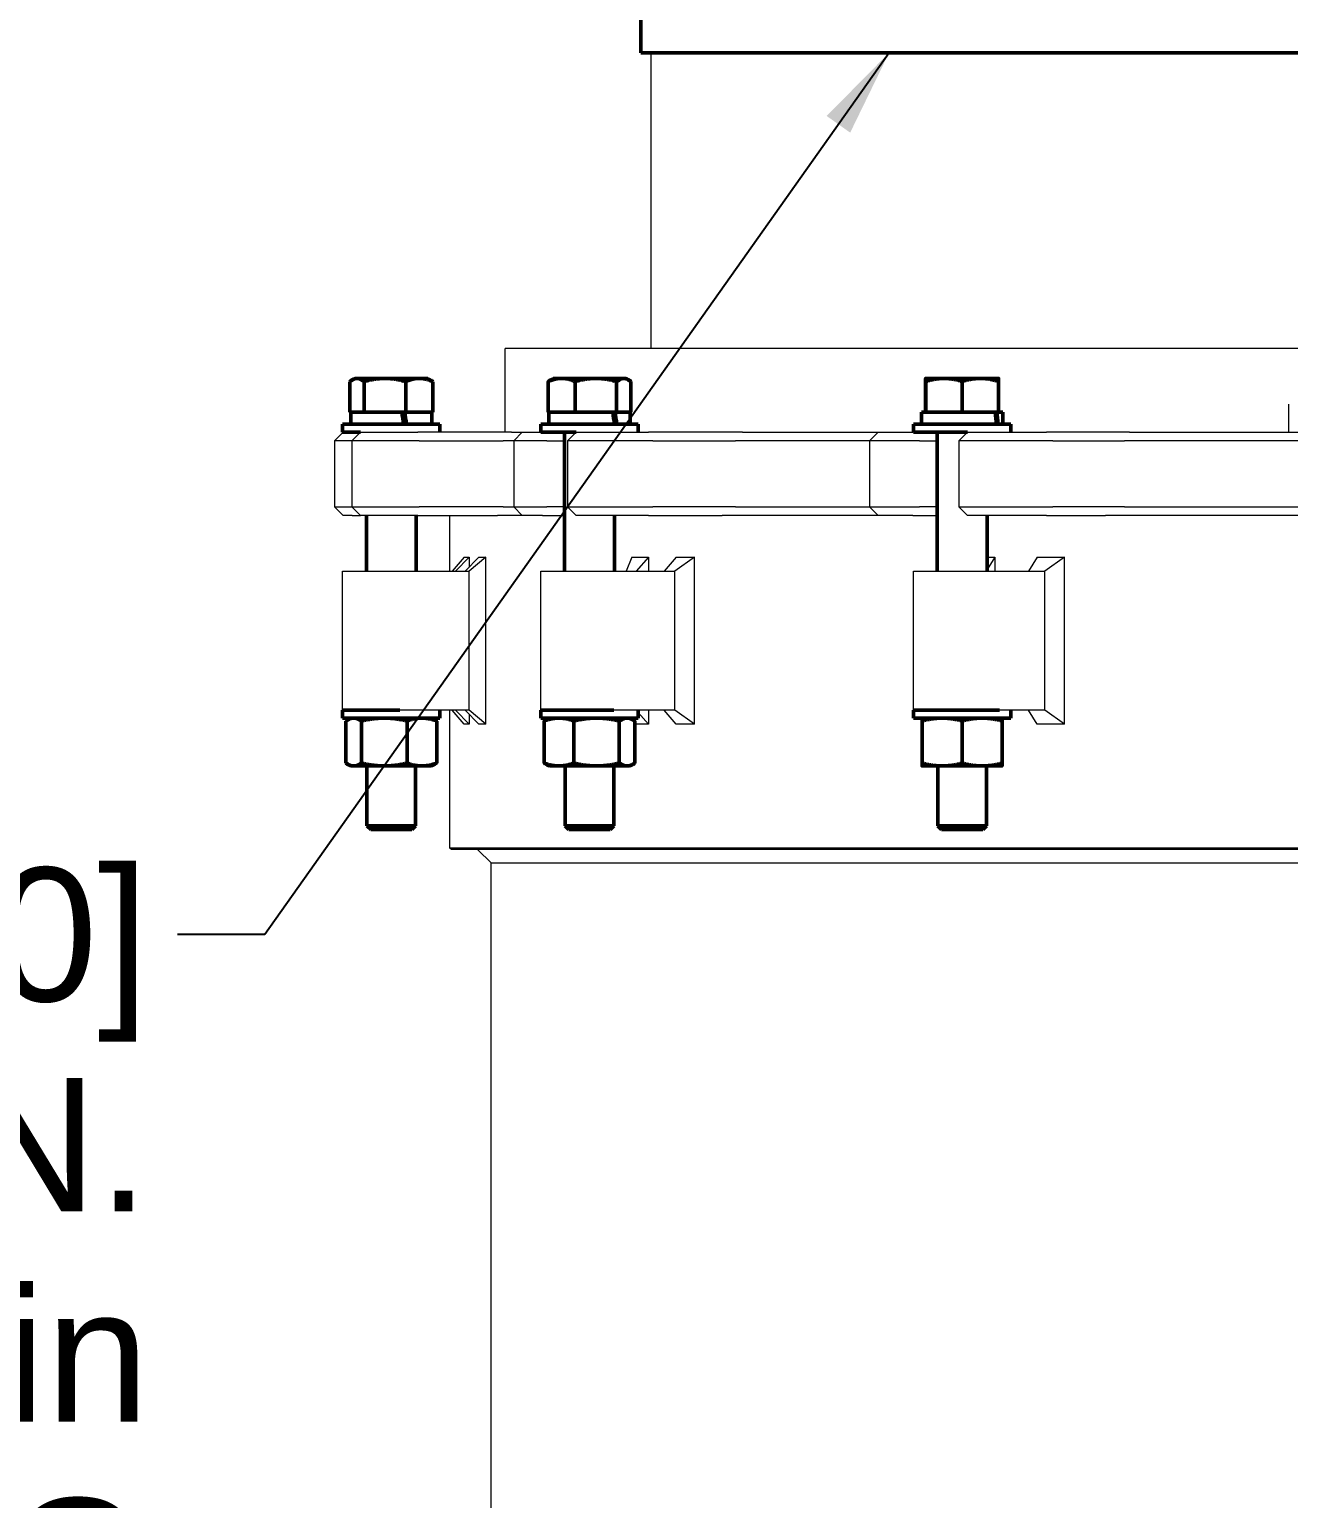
# Model space of a CAD drawing. Header units: inches. Extents: x 20 to 536, y 8 to 344.
# Drawn here: x 380.43 to 403.07, y 114.7 to 141.1 of the extents above; entities that cross this region are included whole.
import ezdxf

# ---------------------------------------------------------------- set-up
doc = ezdxf.new("R2010")
doc.units = ezdxf.units.IN
doc.header["$LTSCALE"] = 16
doc.header["$MEASUREMENT"] = 0
for name, color, linetype, lineweight in [('Dimension (ANSI)', 7, 'Continuous', 25), ('Symbol (ANSI)', 7, 'Continuous', 25), ('Visible (ANSI)', 7, 'Continuous', 50)]:
    doc.layers.add(name, color=color, linetype=linetype, lineweight=lineweight)
doc.styles.add('Standard D-E', font='arial.ttf')
doc.dimstyles.new('in [mm] D-E NeptuneBenson', dxfattribs={"dimscale": 16, "dimtxt": 0.15, "dimasz": 0.098425, "dimexe": 0.125, "dimexo": 0.063, "dimgap": 0.031496, "dimtad": 0, "dimtih": 1, "dimtoh": 1, "dimdec": 4, "dimrnd": 1e-08, "dimzin": 3, "dimdsep": 46, "dimlunit": 5, "dimtxsty": 'Standard D-E', "dimcen": 0.09, "dimdle": 0.393701, "dimclrd": 256, "dimclre": 256, "dimclrt": 256, "dimadec": 1, "dimazin": 1, "dimtfac": 1, "dimtofl": 0, "dimtmove": 0, "dimatfit": 3, "dimfxl": 1, "dimfrac": 1, "dimtolj": 1, "dimtzin": 4, "dimlwd": -1, "dimlwe": -1, "dimarcsym": 0})
doc.dimstyles.new('in [mm] D-E NeptuneBenson$7', dxfattribs={"dimscale": 16, "dimtxt": 0.15, "dimasz": 0.098425, "dimexe": 0.125, "dimexo": 0.063, "dimgap": 0.031496, "dimtad": 0, "dimtih": 1, "dimtoh": 1, "dimdec": 4, "dimrnd": 1e-08, "dimzin": 3, "dimdsep": 46, "dimlunit": 5, "dimtxsty": 'Standard D-E', "dimcen": 0.09, "dimdle": 0.393701, "dimclrd": 256, "dimclre": 256, "dimclrt": 256, "dimadec": 1, "dimazin": 1, "dimtfac": 1, "dimtofl": 0, "dimtmove": 0, "dimatfit": 3, "dimfxl": 1, "dimfrac": 1, "dimtolj": 1, "dimtzin": 4, "dimlwd": -1, "dimlwe": -1, "dimarcsym": 0})

# ---------------------------------------------------------------- blocks, each defined once
blk = doc.blocks.new('*D25')
at = {"layer": 'Defpoints', "color": 0, "transparency": 16777216}
for p in [(336.905, 144.01), (416.113, 144.01), (390.911, 45.678)]:
    blk.add_point(p, dxfattribs=at)
at = {"layer": 'Dimension (ANSI)', "transparency": 16777216}
for p, q in [((415.105, 144.01), (334.905, 144.01)), ((336.905, 142.435), (336.905, 111.916)), ((336.905, 47.253), (336.905, 94.55)), ((389.903, 45.678), (334.905, 45.678))]:
    blk.add_line(p, q, dxfattribs=at)
for points in [[(336.642, 142.435), (337.167, 142.435), (336.905, 144.01)], [(336.642, 47.253), (337.167, 47.253), (336.905, 45.678)]]:
    blk.add_solid(points, dxfattribs=at)
at = {"layer": 'Dimension (ANSI)', "transparency": 16777216, "char_height": 2.4, "attachment_point": 5, "style": 'Standard D-E'}
for s, insert in [('\\A1; \\fArial|b0|i0;98{\\H1x;\\S5#16;} in', (336.905, 106.187)), ('\\A1;[2491.0 mm]{\\P\\fArial|b0|i0;SHIPPING HEIGHT\\P\\fArial|b0|i0;REF.}', (336.905, 97.504))]:
    blk.add_mtext(s, dxfattribs=dict(at, insert=insert))

msp = doc.modelspace()

# ---------------------------------------------------------------- linework, layer by layer
at = {"layer": 'Visible (ANSI)'}
for p, q in [((391.42592, 140.68065), (391.42592, 141.88065)), ((405.54992, 140.68065), (391.42592, 140.68065)), ((386.19123, 134.22528), (386.19123, 134.77069)), ((386.28145, 134.82928), (386.23886, 134.80469)), ((386.32145, 134.82928), (386.28145, 134.82928)), ((386.82479, 134.82928), (386.32145, 134.82928)), ((386.45168, 134.22528), (386.45168, 134.77069)), ((387.4408, 134.82928), (386.82479, 134.82928)), ((387.19791, 134.22528), (387.19791, 134.77069)), ((387.59345, 134.82928), (387.4408, 134.82928)), ((387.59345, 134.82928), (387.63605, 134.80469)), ((387.68368, 134.22528), (387.68368, 134.77069)), ((389.75596, 134.22528), (389.75596, 134.77069)), ((389.84568, 134.82928), (389.80407, 134.80526)), ((389.99997, 134.82928), (389.84568, 134.82928)), ((390.61684, 134.82928), (389.99997, 134.82928)), ((390.24398, 134.22528), (390.24398, 134.77069)), ((391.11855, 134.82928), (390.61684, 134.82928)), ((390.9897, 134.22528), (390.9897, 134.77069)), ((391.15768, 134.82928), (391.11855, 134.82928)), ((391.15768, 134.82928), (391.19929, 134.80526)), ((391.2474, 134.22528), (391.2474, 134.77069)), ((396.54349, 134.22528), (396.54349, 134.77069)), ((396.54423, 134.82928), (396.54422, 134.82928)), ((396.54422, 134.82928), (396.54422, 134.82928)), ((396.87333, 134.82928), (396.54423, 134.82928)), ((396.54496, 134.22528), (396.54496, 134.77069)), ((397.52933, 134.82928), (396.87333, 134.82928)), ((397.20169, 134.22528), (397.20169, 134.77069)), ((397.85622, 134.82928), (397.52933, 134.82928)), ((397.85622, 134.82928), (397.85623, 134.82928)), ((397.85696, 134.22528), (397.85696, 134.77069)), ((386.32145, 134.22528), (386.19123, 134.22528)), ((386.20795, 134.22528), (387.12529, 134.22528)), ((386.20795, 134.22528), (386.20795, 134.00628)), ((386.28145, 134.22528), (386.28145, 134.22528)), ((386.45168, 134.22528), (386.32145, 134.22528)), ((386.82479, 134.22528), (386.45168, 134.22528)), ((387.19791, 134.22528), (386.82479, 134.22528)), ((387.12529, 134.22528), (387.15243, 134.22528)), ((387.15243, 134.22528), (387.1777, 134.22528)), ((387.1777, 134.22528), (387.66695, 134.22528)), ((387.4408, 134.22528), (387.19791, 134.22528)), ((387.68368, 134.22528), (387.4408, 134.22528)), ((387.59345, 134.22528), (387.59345, 134.22528)), ((387.66695, 134.22528), (387.66695, 134.00628)), ((389.99997, 134.22528), (389.75596, 134.22528)), ((389.77218, 134.22528), (390.91928, 134.22528)), ((389.77218, 134.22528), (389.77218, 134.00628)), ((389.84568, 134.22528), (389.84568, 134.22528)), ((390.24398, 134.22528), (389.99997, 134.22528)), ((390.61684, 134.22528), (390.24398, 134.22528)), ((390.9897, 134.22528), (390.61684, 134.22528)), ((390.91928, 134.22528), (390.96302, 134.22528)), ((390.96302, 134.22528), (391.23118, 134.22528)), ((391.11855, 134.22528), (390.9897, 134.22528)), ((391.2474, 134.22528), (391.11855, 134.22528)), ((391.15768, 134.22528), (391.15768, 134.22528)), ((391.23118, 134.22528), (391.23118, 134.00628)), ((396.47072, 134.22528), (397.79722, 134.22528)), ((396.47072, 134.22528), (396.47072, 134.00628)), ((396.54423, 134.22528), (396.54349, 134.22528)), ((396.54422, 134.22528), (396.54422, 134.22528)), ((396.54496, 134.22528), (396.54423, 134.22528)), ((396.87333, 134.22528), (396.54496, 134.22528)), ((397.20169, 134.22528), (396.87333, 134.22528)), ((397.52933, 134.22528), (397.20169, 134.22528)), ((397.85696, 134.22528), (397.52933, 134.22528)), ((397.79722, 134.22528), (397.82702, 134.22528)), ((397.82702, 134.22528), (397.92972, 134.22528)), ((397.85622, 134.22528), (397.85622, 134.22528)), ((397.92972, 134.22528), (397.92972, 134.00628)), ((387.81245, 134.00628), (386.06245, 134.00628)), ((386.06245, 133.86565), (386.06245, 134.00628)), ((386.06245, 133.86565), (386.38232, 133.86565)), ((387.81245, 133.86565), (387.81245, 134.00628)), ((391.37668, 134.00628), (389.62668, 134.00628)), ((389.62668, 133.86565), (389.62668, 134.00628)), ((389.62668, 133.86565), (390.26251, 133.86565)), ((390.05418, 133.86565), (390.05418, 131.36565)), ((391.37668, 133.86565), (391.37668, 134.00628)), ((398.07522, 134.00628), (396.32522, 134.00628)), ((396.32522, 133.86565), (396.32522, 134.00628)), ((396.32554, 133.86565), (397.29442, 133.86565)), ((396.75272, 133.86565), (396.75272, 131.36565)), ((398.07522, 133.86565), (398.07522, 134.00628)), ((386.48995, 132.36565), (386.48995, 131.36565)), ((387.38495, 132.36565), (387.38495, 131.36565)), ((390.94918, 132.36565), (390.94918, 131.36565)), ((397.64772, 132.36565), (397.64772, 131.36565)), ((387.0894, 128.86565), (386.06245, 128.86565)), ((386.06245, 128.72503), (386.06245, 128.86565)), ((387.81245, 128.72503), (387.81245, 128.86565)), ((390.93918, 128.86565), (389.62668, 128.86565)), ((389.62668, 128.72503), (389.62668, 128.86565)), ((391.37668, 128.72503), (391.37668, 128.86565)), ((397.87051, 128.86565), (396.32522, 128.86565)), ((396.32522, 128.72503), (396.32522, 128.86565)), ((398.07522, 128.72503), (398.07522, 128.86565)), ((386.06245, 128.72503), (387.81245, 128.72503)), ((386.11956, 127.9179), (386.11956, 128.67316)), ((386.21845, 128.72503), (386.17177, 128.70326)), ((386.40503, 127.9179), (386.40503, 128.67316)), ((387.22292, 127.9179), (387.22292, 128.67316)), ((387.65645, 128.72503), (387.70314, 128.70326)), ((387.75535, 127.9179), (387.75535, 128.67316)), ((389.62668, 128.72503), (391.37668, 128.72503)), ((389.68434, 127.9179), (389.68434, 128.67316)), ((389.78268, 128.72503), (389.73707, 128.70376)), ((390.21924, 127.9179), (390.21924, 128.67316)), ((391.03657, 127.9179), (391.03657, 128.67316)), ((391.22068, 128.72503), (391.26628, 128.70376)), ((391.31901, 127.9179), (391.31901, 128.67316)), ((396.32522, 128.72503), (398.07522, 128.72503)), ((396.48042, 127.9179), (396.48042, 128.67316)), ((396.48122, 128.72503), (396.48122, 128.72503)), ((396.48203, 127.9179), (396.48203, 128.67316)), ((397.20183, 127.9179), (397.20183, 128.67316)), ((397.91922, 128.72503), (397.91923, 128.72503)), ((397.92003, 127.9179), (397.92003, 128.67316)), ((386.21845, 127.86603), (386.17177, 127.8878)), ((386.21845, 127.86603), (386.26229, 127.86603)), ((386.26229, 127.86603), (386.81398, 127.86603)), ((386.49995, 127.86603), (386.49995, 126.79139)), ((386.81398, 127.86603), (387.48914, 127.86603)), ((387.37495, 127.86603), (387.37495, 126.79139)), ((387.48914, 127.86603), (387.65645, 127.86603)), ((387.65645, 127.86603), (387.70314, 127.8878)), ((389.78268, 127.86603), (389.73707, 127.88729)), ((389.78268, 127.86603), (389.95179, 127.86603)), ((389.95179, 127.86603), (390.6279, 127.86603)), ((390.06418, 127.86603), (390.06418, 126.79139)), ((390.6279, 127.86603), (391.17779, 127.86603)), ((390.93918, 127.86603), (390.93918, 126.79139)), ((391.17779, 127.86603), (391.22068, 127.86603)), ((391.22068, 127.86603), (391.26628, 127.88729)), ((396.48122, 127.86603), (396.48123, 127.86603)), ((396.48122, 127.86603), (396.48122, 127.86603)), ((396.48123, 127.86603), (396.84193, 127.86603)), ((396.76272, 127.86603), (396.76272, 126.79139)), ((396.84193, 127.86603), (397.56093, 127.86603)), ((397.56093, 127.86603), (397.91922, 127.86603)), ((397.63772, 127.86603), (397.63772, 126.79139)), ((397.91922, 127.86603), (397.91923, 127.86603)), ((386.49995, 126.79139), (387.37495, 126.79139)), ((386.56812, 126.72528), (386.49995, 126.79139)), ((387.30679, 126.72528), (387.37495, 126.79139)), ((390.06418, 126.79139), (390.93918, 126.79139)), ((390.13234, 126.72528), (390.06418, 126.79139)), ((390.87102, 126.72528), (390.93918, 126.79139)), ((396.76272, 126.79139), (397.63772, 126.79139)), ((396.83089, 126.72528), (396.76272, 126.79139)), ((397.56956, 126.72528), (397.63772, 126.79139)), ((387.30679, 126.72528), (386.56812, 126.72528)), ((390.87102, 126.72528), (390.13234, 126.72528)), ((397.56956, 126.72528), (396.83089, 126.72528))]:
    msp.add_line(p, q, dxfattribs=at)
at = {"layer": 'Visible (ANSI)', "linetype": 'Continuous', "lineweight": 18}
for p, q in [((391.61292, 135.36565), (391.61292, 140.68065)), ((404.29292, 135.36565), (388.98792, 135.36565)), ((388.98792, 133.86565), (388.98792, 135.36565)), ((403.06991, 134.36565), (403.06991, 133.86565)), ((386.07448, 133.86565), (385.91948, 133.71065)), ((386.38232, 133.86565), (386.22732, 133.71065)), ((386.38232, 133.86565), (386.38419, 133.86565)), ((386.38419, 133.86565), (386.44, 133.86565)), ((386.44, 133.86565), (387.41351, 133.86565)), ((388.3552, 133.86565), (387.41351, 133.86565)), ((389.10178, 133.86565), (388.3552, 133.86565)), ((389.10178, 133.86565), (389.29358, 133.86565)), ((389.29358, 133.86565), (389.13858, 133.71065)), ((389.29358, 133.86565), (389.39305, 133.86565)), ((389.39305, 133.86565), (389.5241, 133.86565)), ((389.5241, 133.86565), (389.62668, 133.86565)), ((390.26251, 133.86565), (390.10751, 133.71065)), ((390.26251, 133.86565), (390.27643, 133.86565)), ((390.27643, 133.86565), (390.42134, 133.86565)), ((390.42134, 133.86565), (391.56108, 133.86565)), ((392.38918, 133.86565), (391.56108, 133.86565)), ((393.25358, 133.86565), (392.38918, 133.86565)), ((393.25358, 133.86565), (395.69079, 133.86565)), ((395.69079, 133.86565), (395.53579, 133.71065)), ((395.69079, 133.86565), (395.97126, 133.86565)), ((395.97126, 133.86565), (396.17752, 133.86565)), ((396.17752, 133.86565), (396.31313, 133.86565)), ((396.32554, 133.86565), (396.31313, 133.86565)), ((397.29442, 133.86565), (397.13942, 133.71065)), ((397.29442, 133.86565), (397.33015, 133.86565)), ((397.33015, 133.86565), (397.5467, 133.86565)), ((397.5467, 133.86565), (398.71519, 133.86565)), ((399.32983, 133.86565), (398.71519, 133.86565)), ((400.20779, 133.86565), (399.32983, 133.86565)), ((400.20779, 133.86565), (404.49453, 133.86565)), ((385.92941, 133.71065), (385.91948, 133.71065)), ((385.91948, 133.71065), (385.91948, 132.52065)), ((385.96965, 133.71065), (385.92941, 133.71065)), ((386.22732, 133.71065), (385.96965, 133.71065)), ((386.23225, 133.71065), (386.22732, 133.71065)), ((386.22732, 133.71065), (386.22732, 132.52065)), ((386.28834, 133.71065), (386.23225, 133.71065)), ((387.44043, 133.71065), (386.28834, 133.71065)), ((387.44043, 133.71065), (388.38211, 133.71065)), ((388.38211, 133.71065), (388.95202, 133.71065)), ((389.13858, 133.71065), (388.95202, 133.71065)), ((389.25629, 133.71065), (389.13858, 133.71065)), ((389.13858, 133.71065), (389.13858, 132.52065)), ((389.38801, 133.71065), (389.25629, 133.71065)), ((389.73251, 133.71065), (389.38801, 133.71065)), ((389.73251, 133.71065), (390.05418, 133.71065)), ((390.14413, 133.71065), (390.10751, 133.71065)), ((390.10751, 133.71065), (390.10751, 132.52065)), ((390.28978, 133.71065), (390.14413, 133.71065)), ((391.63858, 133.71065), (390.28978, 133.71065)), ((391.63858, 133.71065), (392.46668, 133.71065)), ((392.46668, 133.71065), (393.12653, 133.71065)), ((395.53579, 133.71065), (393.12653, 133.71065)), ((395.86771, 133.71065), (395.53579, 133.71065)), ((395.53579, 133.71065), (395.53579, 132.52065)), ((396.07501, 133.71065), (395.86771, 133.71065)), ((396.43186, 133.71065), (396.07501, 133.71065)), ((396.43186, 133.71065), (396.75272, 133.71065)), ((397.23346, 133.71065), (397.13942, 133.71065)), ((397.13942, 133.71065), (397.13942, 132.52065)), ((397.4511, 133.71065), (397.23346, 133.71065)), ((398.83392, 133.71065), (397.4511, 133.71065)), ((398.83392, 133.71065), (399.44857, 133.71065)), ((399.44857, 133.71065), (400.11877, 133.71065)), ((404.33953, 133.71065), (400.11877, 133.71065)), ((385.91948, 132.52065), (385.92941, 132.52065)), ((386.07448, 132.36565), (385.91948, 132.52065)), ((385.92941, 132.52065), (385.96965, 132.52065)), ((385.96965, 132.52065), (386.22732, 132.52065)), ((386.08287, 132.36565), (386.07448, 132.36565)), ((386.12291, 132.36565), (386.08287, 132.36565)), ((386.23334, 132.36565), (386.12291, 132.36565)), ((386.22732, 132.52065), (386.23225, 132.52065)), ((386.38232, 132.36565), (386.22732, 132.52065)), ((386.23225, 132.52065), (386.28834, 132.52065)), ((386.23334, 132.36565), (386.38232, 132.36565)), ((386.28834, 132.52065), (387.44043, 132.52065)), ((386.38419, 132.36565), (386.38232, 132.36565)), ((386.44, 132.36565), (386.38419, 132.36565)), ((387.41351, 132.36565), (386.44, 132.36565)), ((387.41351, 132.36565), (388.3552, 132.36565)), ((388.38211, 132.52065), (387.44043, 132.52065)), ((387.98659, 132.36565), (387.98659, 131.36565)), ((388.3552, 132.36565), (388.84517, 132.36565)), ((388.95202, 132.52065), (388.38211, 132.52065)), ((389.29358, 132.36565), (388.84517, 132.36565)), ((388.95202, 132.52065), (389.13858, 132.52065)), ((389.13858, 132.52065), (389.25629, 132.52065)), ((389.29358, 132.36565), (389.13858, 132.52065)), ((389.25629, 132.52065), (389.38801, 132.52065)), ((389.39305, 132.36565), (389.29358, 132.36565)), ((389.38801, 132.52065), (389.73251, 132.52065)), ((389.5241, 132.36565), (389.39305, 132.36565)), ((389.65501, 132.36565), (389.5241, 132.36565)), ((389.65501, 132.36565), (390.05418, 132.36565)), ((390.05418, 132.52065), (389.73251, 132.52065)), ((390.10751, 132.52065), (390.14413, 132.52065)), ((390.26251, 132.36565), (390.10751, 132.52065)), ((390.14413, 132.52065), (390.28978, 132.52065)), ((390.27643, 132.36565), (390.26251, 132.36565)), ((390.42134, 132.36565), (390.27643, 132.36565)), ((390.28978, 132.52065), (391.63858, 132.52065)), ((391.56108, 132.36565), (390.42134, 132.36565)), ((391.56108, 132.36565), (392.38918, 132.36565)), ((392.46668, 132.52065), (391.63858, 132.52065)), ((392.38918, 132.36565), (392.88684, 132.36565)), ((393.12653, 132.52065), (392.46668, 132.52065)), ((395.69079, 132.36565), (392.88684, 132.36565)), ((393.12653, 132.52065), (395.53579, 132.52065)), ((395.53579, 132.52065), (395.86771, 132.52065)), ((395.69079, 132.36565), (395.53579, 132.52065)), ((395.97126, 132.36565), (395.69079, 132.36565)), ((395.86771, 132.52065), (396.07501, 132.52065)), ((396.17752, 132.36565), (395.97126, 132.36565)), ((396.07501, 132.52065), (396.43186, 132.52065)), ((396.31313, 132.36565), (396.17752, 132.36565)), ((396.31313, 132.36565), (396.75272, 132.36565)), ((396.75272, 132.52065), (396.43186, 132.52065)), ((397.13942, 132.52065), (397.23346, 132.52065)), ((397.29442, 132.36565), (397.13942, 132.52065)), ((397.23346, 132.52065), (397.4511, 132.52065)), ((397.33015, 132.36565), (397.29442, 132.36565)), ((397.5467, 132.36565), (397.33015, 132.36565)), ((397.4511, 132.52065), (398.83392, 132.52065)), ((398.71519, 132.36565), (397.5467, 132.36565)), ((398.71519, 132.36565), (399.32983, 132.36565)), ((399.44857, 132.52065), (398.83392, 132.52065)), ((399.32983, 132.36565), (399.77515, 132.36565)), ((400.11877, 132.52065), (399.44857, 132.52065)), ((404.49453, 132.36565), (399.77515, 132.36565)), ((400.11877, 132.52065), (404.33953, 132.52065)), ((388.24612, 131.61556), (388.03463, 131.36565)), ((388.33777, 131.61556), (388.09092, 131.36565)), ((388.24612, 131.61556), (388.33777, 131.61556)), ((388.5099, 131.61556), (388.26457, 131.36565)), ((388.33777, 131.61556), (388.33777, 131.44021)), ((388.6368, 131.61556), (388.33852, 131.36565)), ((388.5099, 131.61556), (388.6368, 131.61556)), ((388.6368, 128.61575), (388.6368, 131.61556)), ((391.26183, 131.61556), (391.16264, 131.36565)), ((391.26183, 131.61556), (391.56095, 131.61556)), ((391.56095, 131.61556), (391.34237, 131.36565)), ((391.56095, 131.61556), (391.56095, 131.36565)), ((392.05661, 131.61556), (391.84237, 131.36565)), ((392.38673, 131.61556), (392.03764, 131.36565)), ((392.05661, 131.61556), (392.38673, 131.61556)), ((392.38673, 128.61575), (392.38673, 131.61556)), ((397.7907, 131.61556), (397.64772, 131.39763)), ((397.64772, 131.61556), (397.7907, 131.61556)), ((397.7907, 131.61556), (397.7907, 131.36565)), ((398.55008, 131.61556), (398.39279, 131.36565)), ((398.55008, 131.61556), (399.04362, 131.61556)), ((399.04362, 131.61556), (398.68582, 131.36565)), ((399.04362, 128.61575), (399.04362, 131.61556)), ((386.06245, 131.36565), (387.0894, 131.36565)), ((386.06245, 128.86565), (386.06245, 131.36565)), ((387.0894, 131.36565), (388.33852, 131.36565)), ((388.33852, 128.86565), (388.33852, 131.36565)), ((389.62668, 131.36565), (390.93918, 131.36565)), ((389.62668, 128.86565), (389.62668, 131.36565)), ((390.93918, 131.36565), (392.03764, 131.36565)), ((392.03764, 128.86565), (392.03764, 131.36565)), ((396.32522, 131.36565), (397.87051, 131.36565)), ((396.32522, 128.86565), (396.32522, 131.36565)), ((397.87051, 131.36565), (398.68582, 131.36565)), ((398.68582, 128.86565), (398.68582, 131.36565)), ((387.0894, 128.86565), (386.06245, 128.86565)), ((388.33852, 128.86565), (387.0894, 128.86565)), ((387.98659, 128.86565), (387.98659, 126.3969)), ((388.24612, 128.61575), (388.03463, 128.86565)), ((388.33777, 128.61575), (388.09092, 128.86565)), ((388.5099, 128.61575), (388.26457, 128.86565)), ((388.6368, 128.61575), (388.33852, 128.86565)), ((390.93918, 128.86565), (389.62668, 128.86565)), ((392.03764, 128.86565), (390.93918, 128.86565)), ((391.56095, 128.86565), (391.56095, 128.61575)), ((392.05661, 128.61575), (391.84237, 128.86565)), ((392.38673, 128.61575), (392.03764, 128.86565)), ((397.87051, 128.86565), (396.32522, 128.86565)), ((398.68582, 128.86565), (397.87051, 128.86565)), ((398.55008, 128.61575), (398.39279, 128.86565)), ((399.04362, 128.61575), (398.68582, 128.86565)), ((388.33777, 128.61575), (388.24612, 128.61575)), ((388.33777, 128.79109), (388.33777, 128.61575)), ((388.6368, 128.61575), (388.5099, 128.61575)), ((391.56095, 128.61575), (391.31901, 128.61575)), ((391.56095, 128.61575), (391.37668, 128.82643)), ((392.38673, 128.61575), (392.05661, 128.61575)), ((399.04362, 128.61575), (398.55008, 128.61575)), ((387.98659, 126.3969), (438.86149, 126.3969)), ((438.86149, 126.36565), (388.01785, 126.36565)), ((388.48852, 126.36565), (388.7385, 126.11565)), ((388.7359, 114.11565), (388.7359, 126.11825)), ((416.48792, 126.11565), (388.7385, 126.11565))]:
    msp.add_line(p, q, dxfattribs=at)
at = {"layer": 'Visible (ANSI)'}
for centre, major_axis, ratio, start_param, end_param in [((386.93745, 133.85103), (0.68745, -4.137), 0.05900518, 1.59852624, 1.65157561), ((386.93745, 134.16153), (0.68745, -4.137), 0.05900518, 1.52345721, 1.57640099), ((390.50168, 133.85103), (0.56501, -4.13672), 0.11154796, 1.59309624, 1.6461456), ((390.50168, 134.16153), (0.56501, -4.13672), 0.11154796, 1.51802721, 1.57097098), ((397.20022, 133.85103), (0.37212, -4.13682), 0.15167553, 1.59468803, 1.6477374), ((397.20022, 134.16153), (0.37212, -4.13682), 0.15167553, 1.519619, 1.57256278)]:
    msp.add_ellipse(centre, major_axis=major_axis, ratio=ratio, start_param=start_param, end_param=end_param, dxfattribs=at)
for points, weights in [([(386.32145, 134.82928), (386.26101, 134.82928), (386.19123, 134.77069)], [1, 1.0379548493, 1]), ([(386.45168, 134.77069), (386.38189, 134.82928), (386.32145, 134.82928)], [1, 1.0379548493, 1]), ([(386.82479, 134.82928), (386.65163, 134.82928), (386.45168, 134.77069)], [1, 1.0379548493, 1]), ([(387.19791, 134.77069), (386.99796, 134.82928), (386.82479, 134.82928)], [1, 1.0379548493, 1]), ([(387.4408, 134.82928), (387.32807, 134.82928), (387.19791, 134.77069)], [1, 1.0379548493, 1]), ([(387.68368, 134.77069), (387.55352, 134.82928), (387.4408, 134.82928)], [1, 1.0379548493, 1]), ([(387.63605, 134.80469), (387.6589, 134.7915), (387.68368, 134.77069)], [1.01719100565, 1.01315491386, 1]), ([(389.99997, 134.82928), (389.88672, 134.82928), (389.75596, 134.77069)], [1, 1.0379548493, 1]), ([(389.75596, 134.77069), (389.781, 134.79194), (389.80407, 134.80526)], [1, 1.01344146313, 1.01736251269]), ([(390.24398, 134.77069), (390.11322, 134.82928), (389.99997, 134.82928)], [1, 1.0379548493, 1]), ([(390.61684, 134.82928), (390.4438, 134.82928), (390.24398, 134.77069)], [1, 1.0379548493, 1]), ([(390.9897, 134.77069), (390.78989, 134.82928), (390.61684, 134.82928)], [1, 1.0379548493, 1]), ([(391.11855, 134.82928), (391.05875, 134.82928), (390.9897, 134.77069)], [1, 1.0379548493, 1]), ([(391.2474, 134.77069), (391.17835, 134.82928), (391.11855, 134.82928)], [1, 1.0379548493, 1]), ([(396.54423, 134.82928), (396.54388, 134.82928), (396.54349, 134.77069)], [1, 1.0379548493, 1]), ([(396.54496, 134.77069), (396.54457, 134.82928), (396.54423, 134.82928)], [1, 1.0379548493, 1]), ([(396.87333, 134.82928), (396.72093, 134.82928), (396.54496, 134.77069)], [1, 1.0379548493, 1]), ([(397.20169, 134.77069), (397.02572, 134.82928), (396.87333, 134.82928)], [1, 1.0379548493, 1]), ([(397.52933, 134.82928), (397.37727, 134.82928), (397.20169, 134.77069)], [1, 1.0379548493, 1]), ([(397.85696, 134.77069), (397.68138, 134.82928), (397.52933, 134.82928)], [1, 1.0379548493, 1]), ([(397.85623, 134.82928), (397.85657, 134.82909), (397.85696, 134.77069)], [1.00026380666, 1.03782248436, 1]), ([(386.26229, 128.72503), (386.19605, 128.72503), (386.11956, 128.67316)], [1, 1.0379548493, 1]), ([(386.40503, 128.67316), (386.32854, 128.72503), (386.26229, 128.72503)], [1, 1.0379548493, 1]), ([(386.81398, 128.72503), (386.62418, 128.72503), (386.40503, 128.67316)], [1, 1.0379548493, 1]), ([(387.22292, 128.67316), (387.00377, 128.72503), (386.81398, 128.72503)], [1, 1.0379548493, 1]), ([(387.48914, 128.72503), (387.36559, 128.72503), (387.22292, 128.67316)], [1, 1.0379548493, 1]), ([(387.75535, 128.67316), (387.61269, 128.72503), (387.48914, 128.72503)], [1, 1.0379548493, 1]), ([(387.70314, 128.70326), (387.72819, 128.69158), (387.75535, 128.67316)], [1.01719100565, 1.01315491386, 1]), ([(389.95179, 128.72503), (389.82767, 128.72503), (389.68434, 128.67316)], [1, 1.0379548493, 1]), ([(389.68434, 128.67316), (389.71179, 128.69197), (389.73707, 128.70376)], [1, 1.01344146313, 1.01736251269]), ([(390.21924, 128.67316), (390.07591, 128.72503), (389.95179, 128.72503)], [1, 1.0379548493, 1]), ([(390.6279, 128.72503), (390.43824, 128.72503), (390.21924, 128.67316)], [1, 1.0379548493, 1]), ([(391.03657, 128.67316), (390.81757, 128.72503), (390.6279, 128.72503)], [1, 1.0379548493, 1]), ([(391.17779, 128.72503), (391.11225, 128.72503), (391.03657, 128.67316)], [1, 1.0379548493, 1]), ([(391.31901, 128.67316), (391.24333, 128.72503), (391.17779, 128.72503)], [1, 1.0379548493, 1]), ([(396.48123, 128.72503), (396.48085, 128.72503), (396.48042, 128.67316)], [1, 1.0379548493, 1]), ([(396.48203, 128.67316), (396.4816, 128.72503), (396.48123, 128.72503)], [1, 1.0379548493, 1]), ([(396.84193, 128.72503), (396.6749, 128.72503), (396.48203, 128.67316)], [1, 1.0379548493, 1]), ([(397.20183, 128.67316), (397.00896, 128.72503), (396.84193, 128.72503)], [1, 1.0379548493, 1]), ([(397.56093, 128.72503), (397.39427, 128.72503), (397.20183, 128.67316)], [1, 1.0379548493, 1]), ([(397.92003, 128.67316), (397.72759, 128.72503), (397.56093, 128.72503)], [1, 1.0379548493, 1]), ([(397.91923, 128.72503), (397.9196, 128.72485), (397.92003, 128.67316)], [1.00026380666, 1.03782248436, 1]), ([(386.11956, 127.9179), (386.19605, 127.86603), (386.26229, 127.86603)], [1, 1.0379548493, 1]), ([(386.26229, 127.86603), (386.32854, 127.86603), (386.40503, 127.9179)], [1, 1.0379548493, 1]), ([(386.40503, 127.9179), (386.62418, 127.86603), (386.81398, 127.86603)], [1, 1.0379548493, 1]), ([(386.81398, 127.86603), (387.00377, 127.86603), (387.22292, 127.9179)], [1, 1.0379548493, 1]), ([(387.22292, 127.9179), (387.36559, 127.86603), (387.48914, 127.86603)], [1, 1.0379548493, 1]), ([(387.48914, 127.86603), (387.61269, 127.86603), (387.75535, 127.9179)], [1, 1.0379548493, 1]), ([(387.75535, 127.9179), (387.72819, 127.89948), (387.70314, 127.8878)], [1, 1.01315491386, 1.01719100565]), ([(389.68434, 127.9179), (389.82767, 127.86603), (389.95179, 127.86603)], [1, 1.0379548493, 1]), ([(389.73707, 127.88729), (389.71179, 127.89908), (389.68434, 127.9179)], [1.01736251269, 1.01344146313, 1]), ([(389.95179, 127.86603), (390.07591, 127.86603), (390.21924, 127.9179)], [1, 1.0379548493, 1]), ([(390.21924, 127.9179), (390.43824, 127.86603), (390.6279, 127.86603)], [1, 1.0379548493, 1]), ([(390.6279, 127.86603), (390.81757, 127.86603), (391.03657, 127.9179)], [1, 1.0379548493, 1]), ([(391.03657, 127.9179), (391.11225, 127.86603), (391.17779, 127.86603)], [1, 1.0379548493, 1]), ([(391.17779, 127.86603), (391.24333, 127.86603), (391.31901, 127.9179)], [1, 1.0379548493, 1]), ([(396.48042, 127.9179), (396.48085, 127.86603), (396.48123, 127.86603)], [1, 1.0379548493, 1]), ([(396.48123, 127.86603), (396.4816, 127.86603), (396.48203, 127.9179)], [1, 1.0379548493, 1]), ([(396.48203, 127.9179), (396.6749, 127.86603), (396.84193, 127.86603)], [1, 1.0379548493, 1]), ([(396.84193, 127.86603), (397.00896, 127.86603), (397.20183, 127.9179)], [1, 1.0379548493, 1]), ([(397.20183, 127.9179), (397.39427, 127.86603), (397.56093, 127.86603)], [1, 1.0379548493, 1]), ([(397.56093, 127.86603), (397.72759, 127.86603), (397.92003, 127.9179)], [1, 1.0379548493, 1]), ([(397.92003, 127.9179), (397.9196, 127.8662), (397.91923, 127.86603)], [1, 1.03782248436, 1.00026380666])]:
    msp.add_rational_spline(points, weights, degree=2, dxfattribs=at)
at = {"layer": 'Visible (ANSI)', "linetype": 'Continuous', "lineweight": 18}
msp.add_open_spline([(387.98659, 126.3969), (387.99701, 126.38649), (388.00743, 126.37607), (388.01785, 126.36565)], degree=3, dxfattribs=at)

# ---------------------------------------------------------------- texts
at = {"layer": 'Symbol (ANSI)', "insert": (382.58912, 126.03749), "char_height": 2.4000001, "width": 34.0975634, "attachment_point": 3, "line_spacing_factor": 0.944221, "style": 'Standard D-E'}
msp.add_mtext('\\fArial|b0|i0;12in [DN300]\\P\\fArial|b0|i0;EFFLUENT CONN.\\P\\fArial|b0|i0;W/10in\\P\\fArial|b0|i0;REDUCING BUSHING', dxfattribs=at)

# ---------------------------------------------------------------- dimensions: what is measured, and where the dimension line sits
at = {"layer": 'Dimension (ANSI)'}
dim = msp.add_linear_dim(base=(336.904721, 144.009798), p1=(390.911041, 45.678154), p2=(416.112922, 144.009798), angle=90, text=' \\fArial|b0|i0;<> in\\X[2491.0 mm]{\\P\\fArial|b0|i0;SHIPPING HEIGHT\\P\\fArial|b0|i0;REF.}', dimstyle='in [mm] D-E NeptuneBenson', override={"dimgap": 0.031496, "dimdec": 4, "dimpost": '', "dimtol": 0, "dimlim": 0, "dimtp": 0, "dimtm": 0, "dimtdec": 2, "dimatfit": 1}, dxfattribs=at)
dim.commit()
dim.dimension.update_dxf_attribs({"geometry": '*D25', "text_midpoint": (336.904721, 103.232832), "dimtype": 160})

# ---------------------------------------------------------------- leaders
at = {"layer": 'Symbol (ANSI)', "annotation_type": 0, "has_hookline": 1, "hookline_direction": 1, "text_width": 33.61637}
msp.add_leader([(395.88664, 140.68065), (384.66786, 124.83749), (383.09305, 124.83749)], dimstyle='in [mm] D-E NeptuneBenson$7', override={"dimtad": 0}, dxfattribs=at)

doc.saveas('drawing.dxf')
